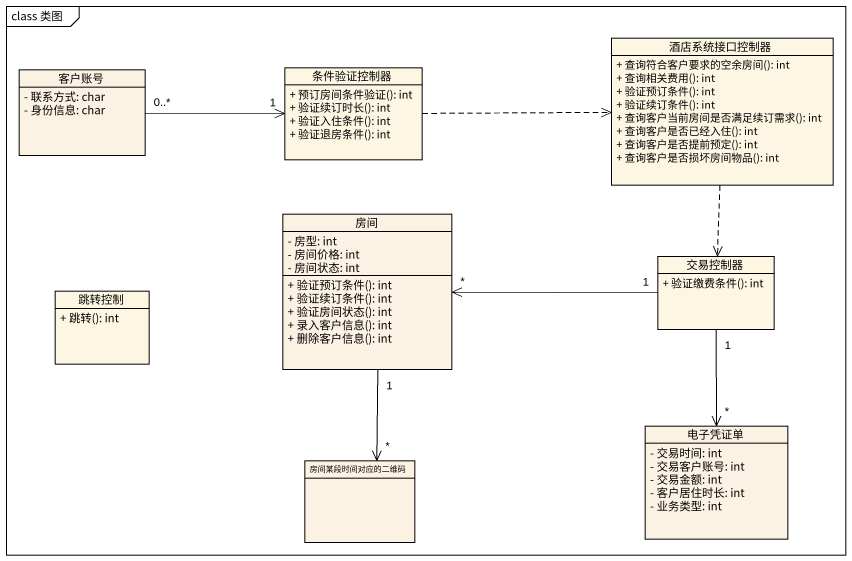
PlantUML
@startuml
mainframe class 类图
hide circle
hide empty members
skinparam classAttributeIconSize 0
class 条件验证控制器 {
  + 预订房间条件验证(): int
  + 验证续订时长(): int
  + 验证入住条件(): int
  + 验证退房条件(): int
}
class 酒店系统接口控制器 {
  + 查询符合客户要求的空余房间(): int
  + 查询相关费用(): int
  + 验证预订条件(): int
  + 验证续订条件(): int
  + 查询客户当前房间是否满足续订需求(): int
  + 查询客户是否已经入住(): int
  + 查询客户是否提前预定(): int
  + 查询客户是否损坏房间物品(): int
}
class 客户账号 #FCF2E3 {
  - 联系方式: char
  - 身份信息: char
}
class 房间 #FCF2E3 {
  - 房型: int
  - 房间价格: int
  - 房间状态: int
  + 验证预订条件(): int
  + 验证续订条件(): int
  + 验证房间状态(): int
  + 录入客户信息(): int
  + 删除客户信息(): int
}
class 交易控制器 {
  + 验证缴费条件(): int
}
class 跳转控制 {
  + 跳转(): int
}
class 电子凭证单 #FCF2E3 {
  - 交易时间: int
  - 交易客户账号: int
  - 交易金额: int
  - 客户居住时长: int
  - 业务类型: int
}
class 房间某段时间对应的二维码 #FCF2E3
条件验证控制器 .right.> 酒店系统接口控制器
酒店系统接口控制器 ..> 交易控制器
客户账号 "0..*" -right-> "1" 条件验证控制器
房间 "1" --> "*" 房间某段时间对应的二维码
交易控制器 "1" -left-> "*" 房间
交易控制器 "1" --> "*" 电子凭证单
@enduml
